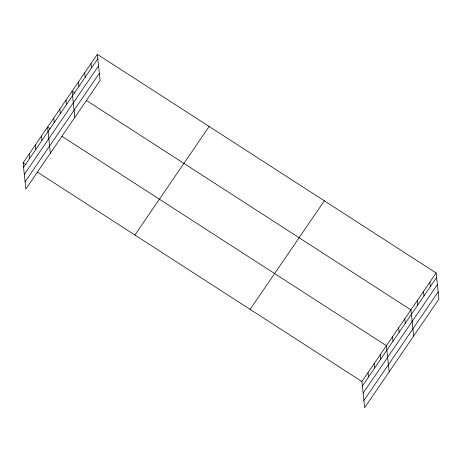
<?xml version="1.0" encoding="UTF-8"?>
<svg xmlns="http://www.w3.org/2000/svg" width="462" height="462" viewBox="0 0 462 462"><rect width="100%" height="100%" fill="white"/><g stroke="black" fill="none" stroke-linecap="round" stroke-linejoin="round"><path stroke-width="0.69" d="M97.338 54.32L100.087 80.463L25.849 189.022L23.1 162.878L97.338 54.32L436.151 272.978L438.9 299.122L364.662 407.68L361.913 381.537L436.151 272.978M23.568 167.313L97.805 58.755M24.319 174.474L98.556 65.916M25.092 181.855L99.336 73.296M134.91 235.037L209.147 126.478M250.104 309.384L324.347 200.826M362.381 385.972L436.619 277.414M363.132 393.133L437.37 284.575M363.906 400.514L438.149 291.955M75.087 93.162L72.101 91.233L74.844 117.371M86.446 100.491L410.909 309.892L413.657 336.03M49.988 128.598L47.598 127.056L50.346 153.193M61.948 136.319L386.411 345.715L389.16 371.852M23.1 162.878L26.091 164.807M37.451 172.141L361.913 381.537M429.845 282.207L430.307 286.642M423.533 291.435L424.001 295.871M417.221 300.664L417.688 305.099M404.787 318.849L405.255 323.279M398.66 327.801L399.128 332.236M392.538 336.758L393 341.193M380.29 354.672L380.752 359.107M374.162 363.629L374.63 368.058M368.041 372.586L368.503 377.015M91.031 63.548L91.493 67.983M84.719 72.777L85.187 77.212M78.407 82.005L78.875 86.434M65.974 100.185L66.441 104.62M59.846 109.142L60.314 113.577M53.725 118.099L54.193 122.534M41.476 136.013L41.938 140.442M35.349 144.97L35.817 149.399M29.227 153.921L29.689 158.356"/></g></svg>
